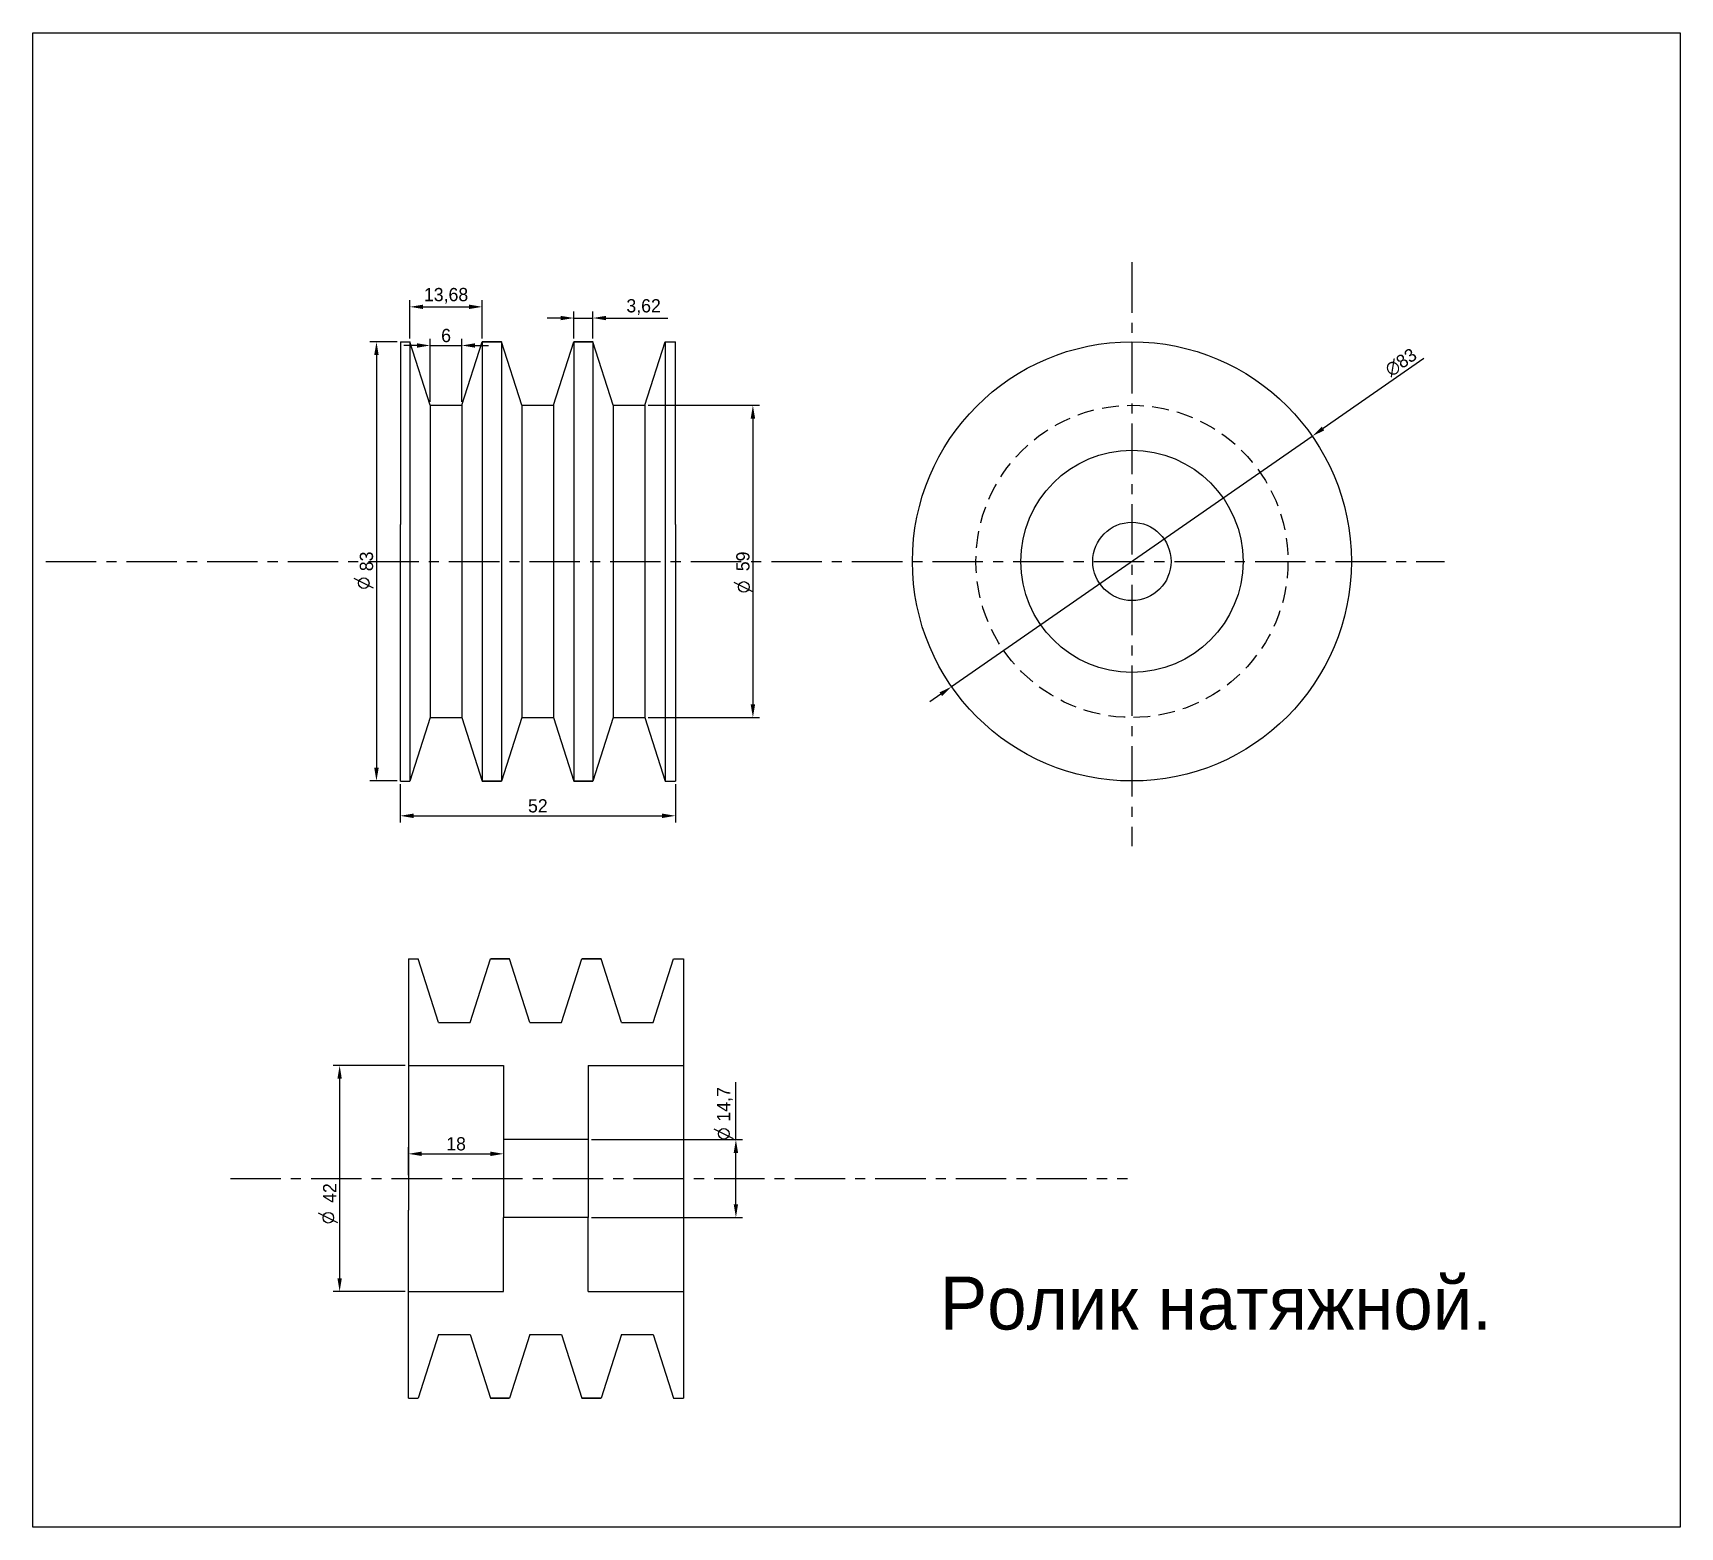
# Model space of a CAD drawing. Header units: millimetres. Extents: x 171 to 482, y 163 to 789.
# Drawn here: x 170.7 to 482.1, y 162.9 to 445.3 of the extents above.
import ezdxf

# ---------------------------------------------------------------- set-up
doc = ezdxf.new("R2010")
doc.units = ezdxf.units.MM
doc.linetypes.add('CENTER', pattern=[50.8, 31.75, -6.35, 6.35, -6.35])
doc.linetypes.add('HIDDEN2', pattern=[4.7625, 3.175, -1.5875])
doc.dimstyles.new('ISO-25', dxfattribs={"dimtxt": 2.5, "dimasz": 2.5, "dimexe": 1.25, "dimexo": 0.625, "dimtad": 1, "dimtxsty": 'Standard', "dimcen": 2.5, "dimadec": 0, "dimazin": 0, "dimtfac": 1, "dimtmove": 0, "dimatfit": 3, "dimfxl": 1, "dimarcsym": 0})

# ---------------------------------------------------------------- blocks, each defined once
blk = doc.blocks.new('*D41')
at = {"color": 0, "lineweight": -2, "transparency": 16777216}
for p, q in [((240.14, 303.3), (240.14, 296.1)), ((292.14, 303.3), (292.14, 296.1)), ((242.64, 297.35), (289.64, 297.35))]:
    blk.add_line(p, q, dxfattribs=at)
at = {"color": 0, "transparency": 16777216}
for points in [[(242.64, 297.77), (242.64, 296.93), (240.14, 297.35)], [(289.64, 297.77), (289.64, 296.93), (292.14, 297.35)]]:
    blk.add_solid(points, dxfattribs=at)
at = {"layer": 'Defpoints', "color": 0, "transparency": 16777216}
for p in [(240.14, 303.93), (292.14, 303.93), (292.14, 297.35)]:
    blk.add_point(p, dxfattribs=at)
at = {"color": 0, "transparency": 16777216, "insert": (266.14, 299.22), "char_height": 2.5, "attachment_point": 5}
blk.add_mtext('52', dxfattribs=at)
blk = doc.blocks.new('*D42')
at = {"color": 0, "lineweight": -2, "transparency": 16777216}
for p, q in [((241.95, 387.56), (241.95, 394.78)), ((244.45, 393.53), (253.13, 393.53)), ((255.63, 387.56), (255.63, 394.78))]:
    blk.add_line(p, q, dxfattribs=at)
at = {"color": 0, "transparency": 16777216}
for points in [[(244.45, 393.95), (244.45, 393.12), (241.95, 393.53)], [(253.13, 393.95), (253.13, 393.12), (255.63, 393.53)]]:
    blk.add_solid(points, dxfattribs=at)
at = {"layer": 'Defpoints', "color": 0, "transparency": 16777216}
for p in [(255.63, 393.53), (241.95, 386.93), (255.63, 386.93)]:
    blk.add_point(p, dxfattribs=at)
at = {"color": 0, "transparency": 16777216, "insert": (248.79, 395.62), "char_height": 2.5, "attachment_point": 5}
blk.add_mtext('13,68', dxfattribs=at)
blk = doc.blocks.new('*D43')
at = {"color": 0, "lineweight": -2, "transparency": 16777216}
for p, q in [((243.29, 386.23), (240.79, 386.23)), ((245.79, 375.56), (245.79, 387.48)), ((245.79, 386.23), (251.79, 386.23)), ((251.79, 375.56), (251.79, 387.48)), ((254.29, 386.23), (256.79, 386.23))]:
    blk.add_line(p, q, dxfattribs=at)
at = {"color": 0, "transparency": 16777216}
for points in [[(243.29, 386.65), (243.29, 385.81), (245.79, 386.23)], [(254.29, 386.65), (254.29, 385.81), (251.79, 386.23)]]:
    blk.add_solid(points, dxfattribs=at)
at = {"layer": 'Defpoints', "color": 0, "transparency": 16777216}
for p in [(251.79, 386.23), (245.79, 374.93), (251.79, 374.93)]:
    blk.add_point(p, dxfattribs=at)
at = {"color": 0, "transparency": 16777216, "insert": (248.79, 388.1), "char_height": 2.5, "attachment_point": 5}
blk.add_mtext('6', dxfattribs=at)
blk = doc.blocks.new('*D44')
at = {"color": 0, "lineweight": -2, "transparency": 16777216}
for p, q in [((272.93, 387.56), (272.93, 392.67)), ((276.55, 387.56), (276.55, 392.67)), ((270.43, 391.42), (267.93, 391.42)), ((272.93, 391.42), (276.55, 391.42)), ((279.05, 391.42), (290.72, 391.42))]:
    blk.add_line(p, q, dxfattribs=at)
at = {"color": 0, "transparency": 16777216}
for points in [[(270.43, 391.83), (270.43, 391), (272.93, 391.42)], [(279.05, 391.83), (279.05, 391), (276.55, 391.42)]]:
    blk.add_solid(points, dxfattribs=at)
at = {"layer": 'Defpoints', "color": 0, "transparency": 16777216}
for p in [(276.55, 391.42), (272.93, 386.93), (276.55, 386.93)]:
    blk.add_point(p, dxfattribs=at)
at = {"color": 0, "transparency": 16777216, "insert": (286.14, 393.5), "char_height": 2.5, "attachment_point": 5}
blk.add_mtext('3,62', dxfattribs=at)
blk = doc.blocks.new('*D45')
at = {"color": 0, "lineweight": -2, "transparency": 16777216}
for p, q in [((239.52, 386.93), (234.38, 386.93)), ((235.63, 384.43), (235.63, 306.43)), ((239.52, 303.93), (234.38, 303.93))]:
    blk.add_line(p, q, dxfattribs=at)
at = {"color": 0, "transparency": 16777216}
for points in [[(235.21, 384.43), (236.05, 384.43), (235.63, 386.93)], [(235.21, 306.43), (236.05, 306.43), (235.63, 303.93)]]:
    blk.add_solid(points, dxfattribs=at)
at = {"layer": 'Defpoints', "color": 0, "transparency": 16777216}
for p in [(240.14, 386.93), (235.63, 303.93), (240.14, 303.93)]:
    blk.add_point(p, dxfattribs=at)
at = {"color": 0, "transparency": 16777216, "insert": (233.75, 345.43), "char_height": 2.5, "attachment_point": 5, "rotation": 90}
blk.add_mtext('83', dxfattribs=at)
blk = doc.blocks.new('*D46')
at = {"color": 0, "lineweight": -2, "transparency": 16777216}
for p, q in [((287.02, 374.93), (308.05, 374.93)), ((306.8, 372.43), (306.8, 318.43)), ((287.02, 315.93), (308.05, 315.93))]:
    blk.add_line(p, q, dxfattribs=at)
at = {"color": 0, "transparency": 16777216}
for points in [[(306.38, 372.43), (307.22, 372.43), (306.8, 374.93)], [(306.38, 318.43), (307.22, 318.43), (306.8, 315.93)]]:
    blk.add_solid(points, dxfattribs=at)
at = {"layer": 'Defpoints', "color": 0, "transparency": 16777216}
for p in [(286.39, 374.93), (286.39, 315.93), (306.8, 315.93)]:
    blk.add_point(p, dxfattribs=at)
at = {"color": 0, "transparency": 16777216, "insert": (304.92, 345.43), "char_height": 2.5, "attachment_point": 5, "rotation": 90}
blk.add_mtext('59', dxfattribs=at)
blk = doc.blocks.new('*D47')
at = {"color": 0, "lineweight": -2, "transparency": 16777216}
for p, q in [((433.64, 383.75), (414.6, 370.53)), ((344.38, 321.76), (412.55, 369.1)), ((342.32, 320.33), (340.27, 318.91))]:
    blk.add_line(p, q, dxfattribs=at)
at = {"color": 0, "transparency": 16777216}
for points in [[(414.37, 370.87), (414.84, 370.18), (412.55, 369.1)], [(342.08, 320.67), (342.56, 319.99), (344.38, 321.76)]]:
    blk.add_solid(points, dxfattribs=at)
at = {"layer": 'Defpoints', "color": 0, "transparency": 16777216}
for p in [(412.55, 369.1), (344.38, 321.76)]:
    blk.add_point(p, dxfattribs=at)
at = {"color": 0, "transparency": 16777216, "insert": (429.32, 383.03), "char_height": 2.5, "attachment_point": 5, "rotation": 34.7772}
blk.add_mtext('∅83', dxfattribs=at)
blk = doc.blocks.new('*D48')
at = {"color": 0, "lineweight": -2, "transparency": 16777216}
for p, q in [((241.05, 250.15), (227.42, 250.15)), ((228.67, 247.65), (228.67, 209.95)), ((241.05, 207.45), (227.42, 207.45))]:
    blk.add_line(p, q, dxfattribs=at)
at = {"color": 0, "transparency": 16777216}
for points in [[(228.25, 247.65), (229.08, 247.65), (228.67, 250.15)], [(228.25, 209.95), (229.08, 209.95), (228.67, 207.45)]]:
    blk.add_solid(points, dxfattribs=at)
at = {"layer": 'Defpoints', "color": 0, "transparency": 16777216}
for p in [(241.68, 250.15), (228.67, 207.45), (241.68, 207.45)]:
    blk.add_point(p, dxfattribs=at)
at = {"color": 0, "transparency": 16777216, "insert": (226.79, 226.06), "char_height": 2.5, "attachment_point": 5, "rotation": 90}
blk.add_mtext('42', dxfattribs=at)
blk = doc.blocks.new('*D49')
at = {"color": 0, "lineweight": -2, "transparency": 16777216}
for p, q in [((241.68, 229.43), (241.68, 234.72)), ((259.68, 229.43), (259.68, 234.72)), ((244.18, 233.47), (257.18, 233.47))]:
    blk.add_line(p, q, dxfattribs=at)
at = {"color": 0, "transparency": 16777216}
for points in [[(244.18, 233.89), (244.18, 233.06), (241.68, 233.47)], [(257.18, 233.89), (257.18, 233.06), (259.68, 233.47)]]:
    blk.add_solid(points, dxfattribs=at)
at = {"layer": 'Defpoints', "color": 0, "transparency": 16777216}
for p in [(259.68, 233.47), (241.68, 228.8), (259.68, 228.8)]:
    blk.add_point(p, dxfattribs=at)
at = {"color": 0, "transparency": 16777216, "insert": (250.68, 235.35), "char_height": 2.5, "attachment_point": 5}
blk.add_mtext('18', dxfattribs=at)
blk = doc.blocks.new('*D50')
at = {"color": 0, "lineweight": -2, "transparency": 16777216}
for p, q in [((303.59, 236.15), (303.59, 246.99)), ((276.3, 236.15), (304.84, 236.15)), ((303.59, 223.95), (303.59, 233.65)), ((276.3, 221.45), (304.84, 221.45))]:
    blk.add_line(p, q, dxfattribs=at)
at = {"color": 0, "transparency": 16777216}
for points in [[(303.17, 233.65), (304, 233.65), (303.59, 236.15)], [(303.17, 223.95), (304, 223.95), (303.59, 221.45)]]:
    blk.add_solid(points, dxfattribs=at)
at = {"layer": 'Defpoints', "color": 0, "transparency": 16777216}
for p in [(275.68, 236.15), (275.68, 221.45), (303.59, 221.45)]:
    blk.add_point(p, dxfattribs=at)
at = {"color": 0, "transparency": 16777216, "insert": (301.5, 242.82), "char_height": 2.5, "attachment_point": 5, "rotation": 90}
blk.add_mtext('14,7', dxfattribs=at)

msp = doc.modelspace()

# ---------------------------------------------------------------- linework, layer by layer
at = {"linetype": 'CENTER', "ltscale": 0.3}
for p, q in [((378.463, 401.945), (378.463, 291.616)), ((173.137, 345.429), (437.531, 345.429)), ((208.022, 228.804), (377.647, 228.804))]:
    msp.add_line(p, q, dxfattribs=at)
for p, q in [((240.143, 386.931), (241.953, 386.931)), ((240.143, 386.931), (241.953, 386.931)), ((240.143, 386.931), (241.953, 386.931)), ((240.143, 386.931), (241.953, 386.931)), ((240.143, 386.931), (241.953, 386.931)), ((245.793, 374.931), (241.953, 386.931)), ((241.953, 386.931), (241.953, 303.927)), ((251.793, 374.931), (255.633, 386.931)), ((255.633, 386.931), (257.443, 386.931)), ((255.633, 386.931), (255.633, 303.927)), ((257.443, 386.931), (259.253, 386.931)), ((257.443, 386.931), (259.253, 386.931)), ((257.443, 386.931), (259.253, 386.931)), ((257.443, 386.931), (259.253, 386.931)), ((257.443, 386.931), (259.253, 386.931)), ((263.093, 374.931), (259.253, 386.931)), ((259.253, 386.931), (259.253, 303.927)), ((269.093, 374.931), (272.933, 386.931)), ((272.933, 386.931), (274.743, 386.931)), ((272.933, 386.931), (272.933, 303.927)), ((274.743, 386.931), (276.553, 386.931)), ((274.743, 386.931), (276.553, 386.931)), ((274.743, 386.931), (276.553, 386.931)), ((274.743, 386.931), (276.553, 386.931)), ((274.743, 386.931), (276.553, 386.931)), ((280.393, 374.931), (276.553, 386.931)), ((276.553, 386.931), (276.553, 303.927)), ((286.393, 374.931), (290.233, 386.931)), ((290.233, 386.931), (292.143, 386.931)), ((290.233, 386.931), (290.233, 303.927)), ((245.793, 374.931), (251.793, 374.931)), ((245.793, 374.931), (251.793, 374.931)), ((245.793, 374.931), (245.793, 315.927)), ((251.793, 374.931), (251.793, 315.927)), ((263.093, 374.931), (269.093, 374.931)), ((263.093, 374.931), (269.093, 374.931)), ((263.093, 374.931), (263.093, 315.927)), ((269.093, 374.931), (269.093, 315.927)), ((280.393, 374.931), (286.393, 374.931)), ((280.393, 374.931), (286.393, 374.931)), ((280.393, 374.931), (280.393, 315.927)), ((286.393, 374.931), (286.393, 315.927)), ((292.143, 352.429), (292.143, 338.429)), ((245.793, 315.927), (241.953, 303.927)), ((245.793, 315.927), (251.793, 315.927)), ((245.793, 315.927), (251.793, 315.927)), ((251.793, 315.927), (255.633, 303.927)), ((263.093, 315.927), (259.253, 303.927)), ((263.093, 315.927), (269.093, 315.927)), ((263.093, 315.927), (269.093, 315.927)), ((269.093, 315.927), (272.933, 303.927)), ((280.393, 315.927), (276.553, 303.927)), ((280.393, 315.927), (286.393, 315.927)), ((280.393, 315.927), (286.393, 315.927)), ((286.393, 315.927), (290.233, 303.927)), ((240.143, 303.927), (241.953, 303.927)), ((240.143, 303.927), (241.953, 303.927)), ((240.143, 303.927), (241.953, 303.927)), ((240.143, 303.927), (241.953, 303.927)), ((240.143, 303.927), (241.953, 303.927)), ((255.633, 303.927), (257.443, 303.927)), ((257.443, 303.927), (259.253, 303.927)), ((257.443, 303.927), (259.253, 303.927)), ((257.443, 303.927), (259.253, 303.927)), ((257.443, 303.927), (259.253, 303.927)), ((257.443, 303.927), (259.253, 303.927)), ((272.933, 303.927), (274.743, 303.927)), ((274.743, 303.927), (276.553, 303.927)), ((274.743, 303.927), (276.553, 303.927)), ((274.743, 303.927), (276.553, 303.927)), ((274.743, 303.927), (276.553, 303.927)), ((274.743, 303.927), (276.553, 303.927)), ((290.233, 303.927), (292.143, 303.927)), ((241.678, 270.306), (243.488, 270.306)), ((241.678, 270.306), (243.488, 270.306)), ((241.678, 270.306), (243.488, 270.306)), ((241.678, 270.306), (243.488, 270.306)), ((241.678, 270.306), (243.488, 270.306)), ((241.678, 270.306), (241.678, 222.804)), ((247.328, 258.306), (243.488, 270.306)), ((253.328, 258.306), (257.168, 270.306)), ((257.168, 270.306), (258.978, 270.306)), ((258.978, 270.306), (260.788, 270.306)), ((258.978, 270.306), (260.788, 270.306)), ((258.978, 270.306), (260.788, 270.306)), ((258.978, 270.306), (260.788, 270.306)), ((258.978, 270.306), (260.788, 270.306)), ((264.628, 258.306), (260.788, 270.306)), ((270.628, 258.306), (274.468, 270.306)), ((274.468, 270.306), (276.278, 270.306)), ((276.278, 270.306), (278.088, 270.306)), ((276.278, 270.306), (278.088, 270.306)), ((276.278, 270.306), (278.088, 270.306)), ((276.278, 270.306), (278.088, 270.306)), ((276.278, 270.306), (278.088, 270.306)), ((281.928, 258.306), (278.088, 270.306)), ((287.928, 258.306), (291.768, 270.306)), ((291.768, 270.306), (293.678, 270.306)), ((247.328, 258.306), (253.328, 258.306)), ((247.328, 258.306), (253.328, 258.306)), ((264.628, 258.306), (270.628, 258.306)), ((264.628, 258.306), (270.628, 258.306)), ((281.928, 258.306), (287.928, 258.306)), ((281.928, 258.306), (287.928, 258.306)), ((241.678, 250.154), (259.678, 250.154)), ((259.678, 250.154), (259.678, 221.454)), ((275.678, 250.154), (293.678, 250.154)), ((275.678, 250.154), (275.678, 221.454)), ((299.4, 238.174), (303.066, 236.343)), ((275.678, 236.154), (259.678, 236.154)), ((224.619, 222.316), (228.285, 220.485)), ((259.678, 207.454), (259.678, 221.454)), ((275.678, 221.454), (259.678, 221.454)), ((275.678, 207.454), (275.678, 221.454)), ((241.678, 207.454), (259.678, 207.454)), ((275.678, 207.454), (293.678, 207.454)), ((247.328, 199.302), (243.488, 187.302)), ((247.328, 199.302), (253.328, 199.302)), ((247.328, 199.302), (253.328, 199.302)), ((253.328, 199.302), (257.168, 187.302)), ((264.628, 199.302), (260.788, 187.302)), ((264.628, 199.302), (270.628, 199.302)), ((264.628, 199.302), (270.628, 199.302)), ((270.628, 199.302), (274.468, 187.302)), ((281.928, 199.302), (278.088, 187.302)), ((281.928, 199.302), (287.928, 199.302)), ((281.928, 199.302), (287.928, 199.302)), ((287.928, 199.302), (291.768, 187.302)), ((241.678, 187.302), (243.488, 187.302)), ((241.678, 187.302), (243.488, 187.302)), ((241.678, 187.302), (243.488, 187.302)), ((241.678, 187.302), (243.488, 187.302)), ((241.678, 187.302), (243.488, 187.302)), ((257.168, 187.302), (258.978, 187.302)), ((258.978, 187.302), (260.788, 187.302)), ((258.978, 187.302), (260.788, 187.302)), ((258.978, 187.302), (260.788, 187.302)), ((258.978, 187.302), (260.788, 187.302)), ((258.978, 187.302), (260.788, 187.302)), ((274.468, 187.302), (276.278, 187.302)), ((276.278, 187.302), (278.088, 187.302)), ((276.278, 187.302), (278.088, 187.302)), ((276.278, 187.302), (278.088, 187.302)), ((276.278, 187.302), (278.088, 187.302)), ((276.278, 187.302), (278.088, 187.302)), ((291.768, 187.302), (293.678, 187.302))]:
    msp.add_line(p, q)
at = {"color": 5}
for p, q in [((231.32, 342.234), (234.986, 340.403)), ((303.179, 341.514), (306.845, 339.682))]:
    msp.add_line(p, q, dxfattribs=at)
msp.add_lwpolyline([(170.681, 445.289), (482.096, 445.289), (482.096, 162.944), (170.681, 162.944)], close=True)
for points in [[(240.143, 386.931), (240.143, 352.429)], [(259.253, 386.931), (255.633, 386.931)], [(276.553, 386.931), (272.933, 386.931)], [(292.143, 352.429), (292.143, 386.931)], [(240.143, 351.429), (240.143, 352.429)], [(240.143, 303.927), (240.143, 351.429)], [(292.143, 338.429), (292.143, 303.927)], [(259.253, 303.927), (255.633, 303.927)], [(276.553, 303.927), (272.933, 303.927)], [(260.788, 270.306), (257.168, 270.306)], [(278.088, 270.306), (274.468, 270.306)], [(293.678, 270.306), (293.678, 187.302)], [(241.678, 187.302), (241.678, 222.804)], [(260.788, 187.302), (257.168, 187.302)], [(278.088, 187.302), (274.468, 187.302)]]:
    msp.add_lwpolyline(points)
for centre, radius in [((378.463, 345.429), 41.5), ((378.463, 345.429), 21), ((378.463, 345.429), 7.4), ((301.31, 237.259), 1.004), ((226.528, 221.401), 1.004)]:
    msp.add_circle(centre, radius)
at = {"linetype": 'HIDDEN2'}
msp.add_circle((378.463, 345.429), 29.5, dxfattribs=at)
at = {"color": 5}
for centre in [(233.229, 341.319), (305.088, 340.598)]:
    msp.add_circle(centre, 1.004, dxfattribs=at)

# ---------------------------------------------------------------- texts
at = {"insert": (342.177, 210.274), "char_height": 10, "width": 103.9863, "attachment_point": 1}
msp.add_mtext('Ролик натяжной.', dxfattribs=at)

# ---------------------------------------------------------------- dimensions: what is measured, and where the dimension line sits
at = {"color": 5}
for base, p1, p2, picture, middle in [((255.633, 393.534), (241.953, 386.931), (255.633, 386.931), '*D42', (248.793, 395.617)), ((276.553, 391.416), (272.933, 386.931), (276.553, 386.931), '*D44', (286.136, 393.499)), ((251.793, 386.229), (245.793, 374.931), (251.793, 374.931), '*D43', (248.793, 388.104)), ((292.143, 297.35), (240.143, 303.927), (292.143, 303.927), '*D41', (266.143, 299.225)), ((259.678, 233.475), (241.678, 228.804), (259.678, 228.804), '*D49', (250.678, 235.35))]:
    dim = msp.add_linear_dim(base=base, p1=p1, p2=p2, dimstyle='ISO-25', dxfattribs=at)
    dim.commit()
    dim.dimension.update_dxf_attribs({"geometry": picture, "text_midpoint": middle})
for base, p1, p2, picture, middle in [((235.629, 303.927), (240.143, 386.931), (240.143, 303.927), '*D45', (233.754, 345.429)), ((306.799, 315.927), (286.393, 374.931), (286.393, 315.927), '*D46', (304.924, 345.429))]:
    dim = msp.add_linear_dim(base=base, p1=p1, p2=p2, angle=90, dimstyle='ISO-25', dxfattribs=at)
    dim.commit()
    dim.dimension.update_dxf_attribs({"geometry": picture, "text_midpoint": middle})
dim = msp.add_diameter_dim_2p(p1=(344.376, 321.758), p2=(412.55, 369.1), dimstyle='ISO-25', dxfattribs=at)
dim.commit()
dim.dimension.update_dxf_attribs({"geometry": '*D47', "text_midpoint": (430.39, 381.489), "dimtype": 163})
dim = msp.add_linear_dim(base=(228.667, 207.454), p1=(241.678, 250.154), p2=(241.678, 207.454), angle=90, text='42', dimstyle='ISO-25', dxfattribs=at)
dim.commit()
dim.dimension.update_dxf_attribs({"geometry": '*D48', "text_midpoint": (228.667, 226.056), "dimtype": 160})
dim = msp.add_linear_dim(base=(303.587, 221.454), p1=(275.678, 236.154), p2=(275.678, 221.454), angle=90, dimstyle='ISO-25', dxfattribs=at)
dim.commit()
dim.dimension.update_dxf_attribs({"geometry": '*D50', "text_midpoint": (303.587, 242.821), "dimtype": 160})

doc.saveas('drawing.dxf')
